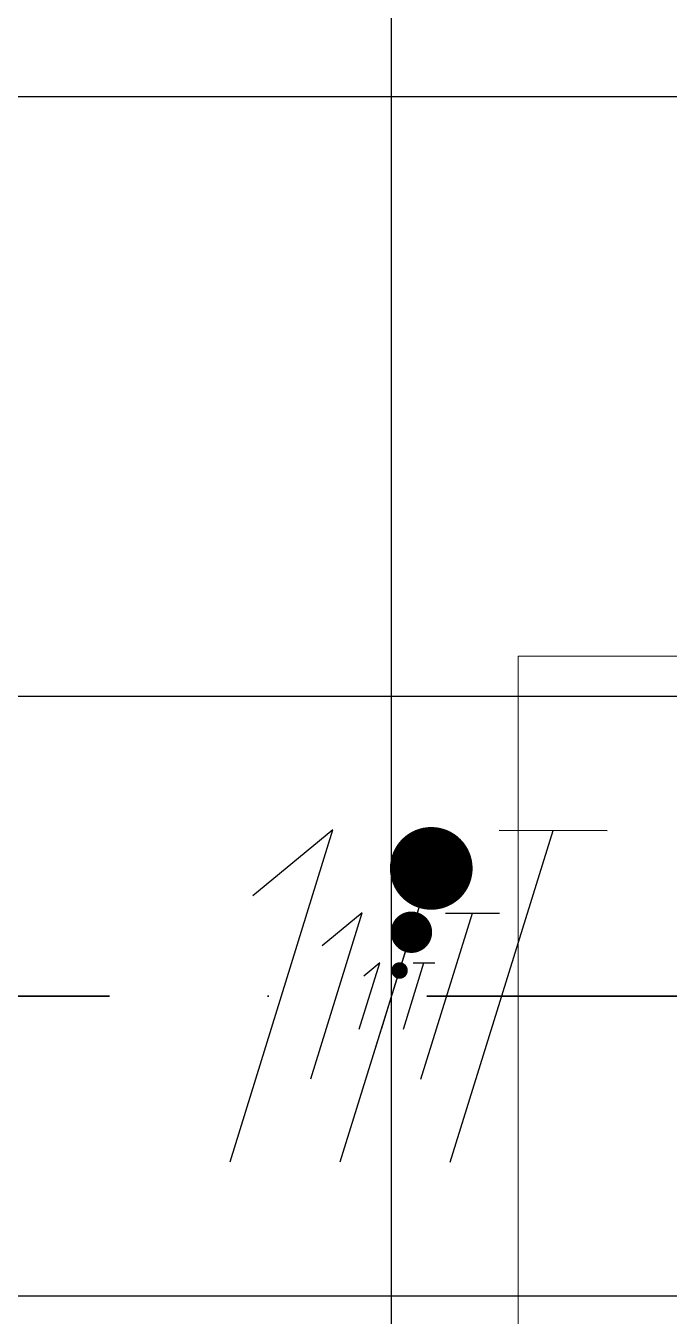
# Model space of a CAD drawing. Header units: inches. Extents: x -12418 to 57169, y -29325 to 19878.
# Drawn here: x 42834 to 43478, y -4220 to -2929 of the extents above; entities that cross this region are included whole.
import ezdxf

# ---------------------------------------------------------------- set-up
doc = ezdxf.new("R2010")
doc.units = ezdxf.units.IN
doc.header["$LTSCALE"] = 25
doc.header["$MEASUREMENT"] = 0
doc.linetypes.add('DASHDOT', pattern=[25.4, 12.7, -6.35, 0, -6.35])
doc.layers.get('0').update_dxf_attribs({"color": 8})
doc.layers.add('00-Ground Floor$0$False Ceiling', color=251, linetype='Continuous')
for name, color, linetype, lineweight in [('00-Ground Floor$0$LOADING', 253, 'Continuous', 5), ('E-LITE-CLNG-CNDT', 6, 'DASHDOT', 35), ('E-POWR-WIRE', 6, 'Continuous', 25), ('E-POWR-WIRE @ 100', 6, 'Continuous', 25), ('E-POWR-WIRE @ 20', 6, 'Continuous', 25), ('E-POWR-WIRE @ 50', 6, 'Continuous', 25)]:
    doc.layers.add(name, color=color, linetype=linetype, lineweight=lineweight)

# ---------------------------------------------------------------- blocks, each defined once
blk = doc.blocks.new('00-Ground Floor$0$GF21043-P')
at = {"color": 0}
for p, q in [((0.8, 0), (0.8, 0.75)), ((-0.8, 0), (0.8, 0))]:
    blk.add_line(p, q, dxfattribs=at)
blk = doc.blocks.new('00-Ground Floor$0$A$Ce9e1c4c3')
at = {"layer": '00-Ground Floor$0$False Ceiling', "color": 254, "linetype": 'Continuous'}
for p, q in [((-56800, -6847.4), (-56800, -2847.4)), ((-58201, -3000), (-54817.1, -3000)), ((-58201, -3600), (-54817.1, -3600)), ((-58201, -4200), (-54817.1, -4200))]:
    blk.add_line(p, q, dxfattribs=at)
blk = doc.blocks.new('00-Ground Floor')
at = {"layer": '00-Ground Floor$0$False Ceiling', "color": 254}
blk.add_blockref('00-Ground Floor$0$A$Ce9e1c4c3', (100000, 0), dxfattribs=at)
at = {"layer": '00-Ground Floor$0$LOADING', "extrusion": (2.24019e-05, 2.34868e-18, 1), "xscale": 1000, "yscale": 1000, "zscale": 1000, "rotation": 180}
blk.add_blockref('00-Ground Floor$0$GF21043-P', (44126.7, -3559.8, 1), dxfattribs=at)
blk = doc.blocks.new('*U76')
for p, q in [((-1.617, -1.658), (-0.587, 1.663)), ((-0.587, 1.663), (-1.389, 1.004)), ((-0.515, -1.66), (0.515, 1.66)), ((0.587, -1.663), (1.617, 1.658)), ((1.078, 1.659), (2.157, 1.657))]:
    blk.add_line(p, q)
at = {"const_width": 0.414}
blk.add_lwpolyline([(0.19, 1.278, 1), (0.604, 1.277, 1)], format="xyb", close=True, dxfattribs=at)
blk = doc.blocks.new('*U733')
at = {"layer": 'E-POWR-WIRE @ 100', "xscale": 100, "yscale": 100, "zscale": 100}
blk.add_blockref('*U76', (43200, -3900, 0), dxfattribs=at)
at = {"layer": 'E-POWR-WIRE @ 20', "xscale": 20, "yscale": 20, "zscale": 20}
blk.add_blockref('*U76', (43200, -3900, 0), dxfattribs=at)
at = {"layer": 'E-POWR-WIRE @ 50', "xscale": 50, "yscale": 50, "zscale": 50}
blk.add_blockref('*U76', (43200, -3900, 0), dxfattribs=at)

msp = doc.modelspace()

# ---------------------------------------------------------------- linework, layer by layer
at = {"layer": 'E-LITE-CLNG-CNDT', "elevation": 0}
msp.add_lwpolyline([(42600, -3900), (43800, -3900)], dxfattribs=at)

# ---------------------------------------------------------------- block references
at = {"layer": 'E-LITE-CLNG-CNDT'}
msp.add_blockref('00-Ground Floor', (0, 0), dxfattribs=at)
at = {"layer": 'E-POWR-WIRE'}
msp.add_blockref('*U733', (0, 0), dxfattribs=at)

doc.saveas('drawing.dxf')
